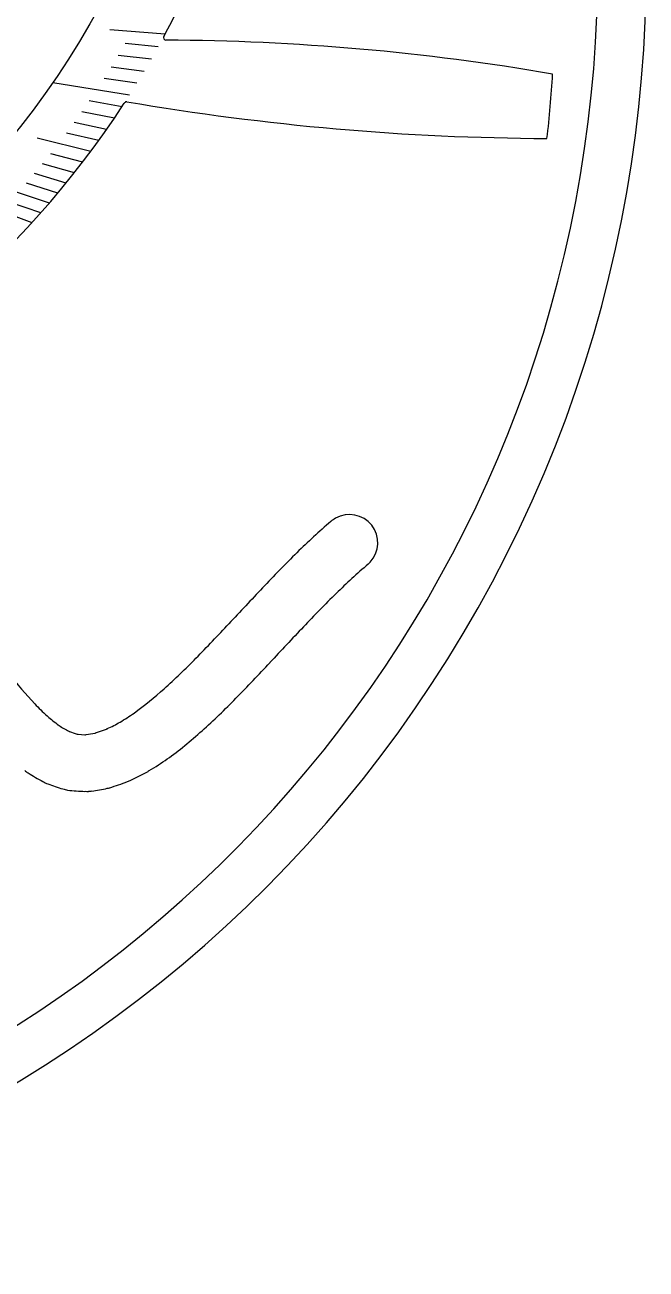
# Model space of a CAD drawing. Header units: millimetres. Extents: x -126 to 126, y -126 to 126.
# Drawn here: x 65.8 to 126, y -126 to -5.5 of the extents above; entities that cross this region are included whole.
import ezdxf

# ---------------------------------------------------------------- set-up
doc = ezdxf.new("R2010")
doc.units = ezdxf.units.MM
for name, color, linetype in [('CUT_INNER', 6, 'Continuous'), ('CUT_OUTER', 1, 'Continuous'), ('ENGRAVE', 7, 'Continuous'), ('ENGRAVE_FINE', 8, 'Continuous')]:
    doc.layers.add(name, color=color, linetype=linetype)

msp = doc.modelspace()

# ---------------------------------------------------------------- linework, layer by layer
at = {"layer": 'CUT_INNER'}
for points in [[(75.47, -13.02), (75.44, -13.07)], [(116.4, -16.46), (116.4, -16.47)], [(67.96, -72.41), (67.99, -72.44)], [(69.06, -73.3), (69.11, -73.33)], [(70.97, -74.19), (71.61, -74.23), (71.62, -74.23)], [(72.66, -74.05), (73.72, -73.68)]]:
    msp.add_lwpolyline(points, dxfattribs=at)
for centre, radius, start, end in [((0, 0), 121.3, 116.4248, 63.5752), ((0.02, 36), 89.98, 331.7512, 348.3998), ((79.5, -6.7), 0.25, 151.7006, 265), ((78.53, -233.46), 226.51, 80.2364, 89.761), ((19.15, -4.82), 97.94, 353.1724, 356.8225), ((116.83, -10.24), 0.11, 354.5541, 2.154), ((0, 36.01), 89.99, 259.102, 326.9536), ((75.68, -13.16), 0.25, 85, 147.1289), ((117.41, 229.57), 246.04, 260.2389, 269.7635), ((97.26, -55.64), 2.74, 316.6646, 119.7955), ((133.47, -98.39), 58.76, 130.3146, 134.6642), ((97.28, -55.67), 2.77, 119.828, 131.096), ((182.33, -148), 128.39, 134.609, 136.7322), ((134.32, -99.3), 54.52, 130.2863, 134.702), ((95.85, -54.2), 4.76, 312.5226, 315.6666), ((774.76, -706.13), 942.32, 136.71103, 137.00142), ((183.06, -148.71), 123.93, 134.6492, 136.7415), ((-47.19, 60.26), 181.49, 315.5558, 317.0131), ((791.69, -721.99), 960.05, 136.7169, 136.99983), ((33.02, -18.5), 69.08, 312.0618, 315.6106), ((-46.13, 59.26), 185.51, 315.5317, 317.0093), ((101.72, -38.7), 47.76, 218.3305, 222.9573), ((57.37, -45.59), 32.65, 305.6263, 312.1906), ((33.06, -18.55), 74.5, 312.0729, 315.5712), ((87.43, -51.33), 28.7, 223.9345, 227.2604), ((64.27, -54.85), 21.11, 300.6447, 305.042), ((85.6, -51.54), 27.33, 229.8744, 232.7741), ((75.94, -62.77), 12.58, 237.1352, 242.1824), ((67.21, -59.27), 15.81, 294.6023, 299.6455), ((70.33, -73.35), 0.605, 244.1937, 250.8132), ((73.84, -64.17), 10.43, 249.1478, 253.4411), ((71.01, -73.65), 0.537, 255.1047, 266.2338), ((71.64, -73.64), 0.592, 267.8687, 279.5887), ((70.03, -62.04), 12.3, 278.0162, 282.1153), ((72.47, -73.48), 0.605, 283.77, 289.2217), ((73.36, -72.74), 1.01, 290.9409, 295.6223), ((47.74, -34.32), 52.95, 309.3264, 311.7185), ((57.38, -45.63), 38.1, 305.6673, 308.8845), ((63.64, -53.9), 27.73, 300.8568, 305.13), ((68.75, -73.8), 4.9, 233.0171, 237.6473), ((78.28, -58.88), 22.6, 237.4929, 241.6541), ((66.14, -57.24), 23.59, 294.9042, 299.1156), ((75.3, -73.53), 4.9, 298.219, 301.4376), ((68.95, -76.35), 2.8, 239.8293, 250.9093), ((78.41, -50.91), 29.94, 249.7239, 252.639), ((70.37, -76.86), 2.77, 251.3673, 261.3343), ((68.66, -54.62), 25.33, 278.2354, 281.6842), ((73.21, -76.26), 3.21, 280.3634, 284.6465), ((67.73, -58.56), 21.74, 286.8367, 291.6415), ((73.99, -74.2), 4.9, 291.0772, 295.2706), ((72.18, -60.49), 19.24, 263.3327, 268.363), ((71.84, -74.41), 5.31, 267.8149, 271.3455), ((71.78, -76.58), 3.14, 273.239, 279.2765)]:
    msp.add_arc(centre, radius, start, end, dxfattribs=at)
at = {"layer": 'CUT_OUTER'}
msp.add_arc((0, 0), 126, 90.3519, 55.8988, dxfattribs=at)
at = {"layer": 'ENGRAVE'}
for points in [[(75.95, -12.27), (68.5, -11.07)], [(68.18, -22.74), (61.07, -20.37)]]:
    msp.add_lwpolyline(points, dxfattribs=at)
msp.add_circle((0, 36.01), 83.12, dxfattribs=at)
at = {"layer": 'ENGRAVE_FINE'}
for points in [[(79.4, -6.37), (74.03, -5.94)], [(78.06, -8.78), (74.85, -8.42)], [(78.73, -7.58), (75.52, -7.27)], [(77.37, -9.97), (74.17, -9.55)], [(76.66, -11.13), (73.48, -10.67)], [(75.22, -13.4), (72.05, -12.84)], [(74.48, -14.51), (71.32, -13.89)], [(73.73, -15.6), (70.58, -14.93)], [(72.19, -17.73), (66.99, -16.45)], [(72.97, -16.67), (69.83, -15.96)], [(71.41, -18.77), (68.31, -17.95)], [(70.61, -19.79), (67.53, -18.92)], [(69.81, -20.79), (66.74, -19.87)], [(69, -21.77), (65.95, -20.81)], [(67.34, -23.69), (64.33, -22.63)], [(66.51, -24.63), (63.51, -23.52)]]:
    msp.add_lwpolyline(points, dxfattribs=at)

doc.saveas('drawing.dxf')
